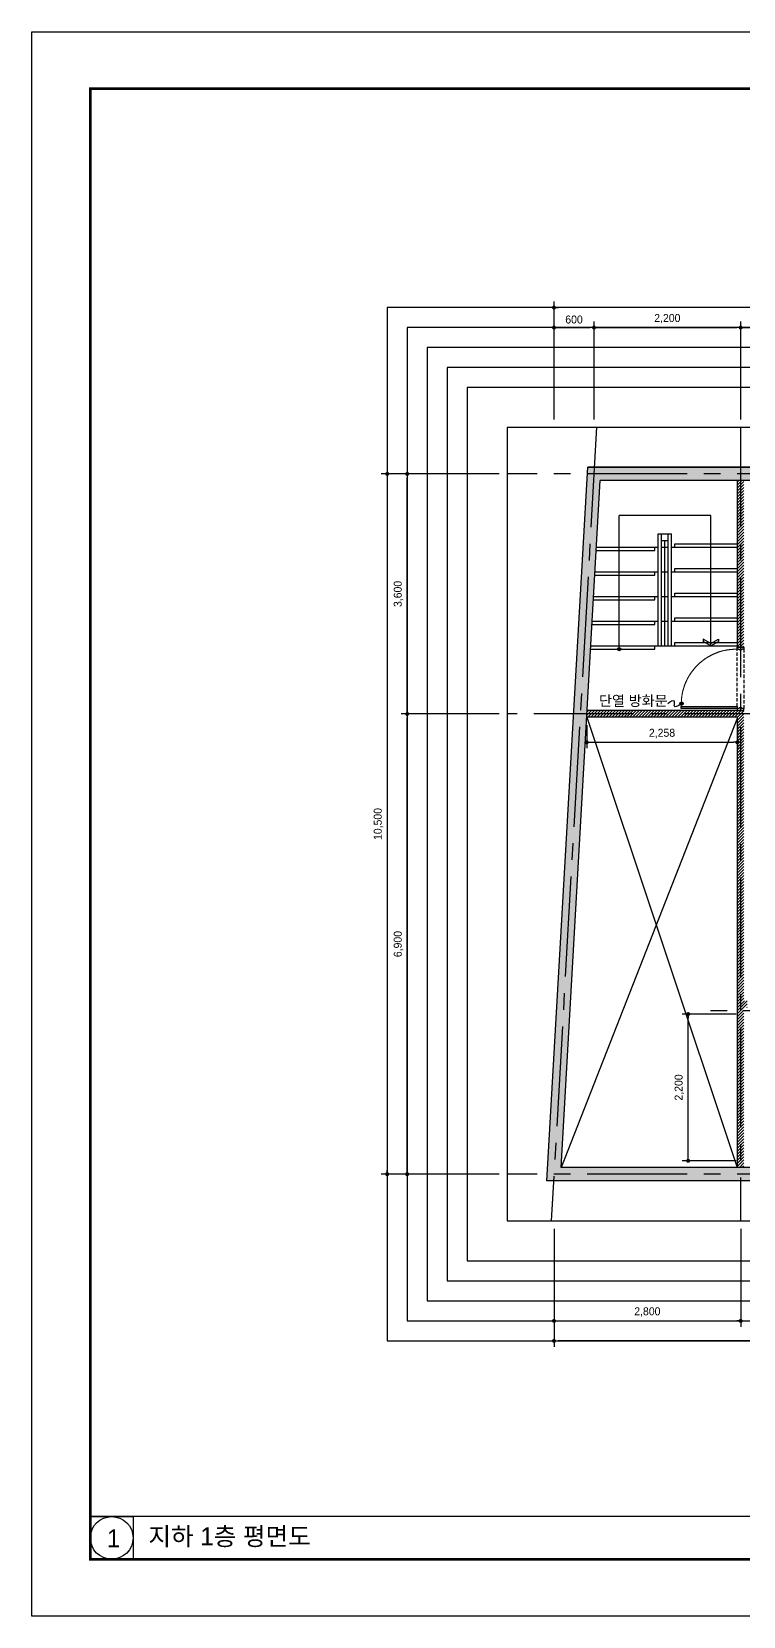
# Model space of a CAD drawing. Header units: millimetres. Extents: x -224448 to 1592092, y -164641 to 319001.
# Drawn here: x -87340 to -76665, y 146190 to 169950 of the extents above; entities that cross this region are included whole.
import ezdxf
from ezdxf.enums import TextEntityAlignment as Align

# ---------------------------------------------------------------- set-up
doc = ezdxf.new("R2010")
doc.units = ezdxf.units.MM
for name, pattern in [('CEN', [62, 60, -1, 0, -1]), ('CENTER2', [1.125, 0.75, -0.125, 0.125, -0.125]), ('HIDDEN', [9.525, 6.35, -3.175])]:
    doc.linetypes.add(name, pattern=pattern)
doc.layers.get('Defpoints').update_dxf_attribs({"color": 35})
for name, color, linetype in [('ARREA', 1, 'Continuous'), ('CORE', 7, 'Continuous'), ('DIM', 3, 'Continuous'), ('I-SYM', 4, 'Continuous'), ('I-TEXT', 7, 'Continuous'), ('I_CON', 2, 'Continuous'), ('I_DOOR', 4, 'Continuous'), ('I_FORMAT', 7, 'Continuous'), ('I_FUR', 6, 'Continuous'), ('I_HAT', 8, 'Continuous'), ('I_WALL', 3, 'Continuous')]:
    doc.layers.add(name, color=color, linetype=linetype)
doc.layers.add('I_CEN', color=1, linetype='CEN', lineweight=13)
doc.styles.add('IABU-글꼴스타일', font='')
doc.styles.add('NTOP', font='Dotum.ttf')
doc.styles.add('sim', font='')
doc.styles.get('IABU-글꼴스타일').set_extended_font_data('HY울릉도L')
doc.styles.get('sim').set_extended_font_data('Pretendard Variable Light')
doc.dimstyles.new('IABC-100 (SUB)', dxfattribs={"dimscale": 60, "dimtxt": 2, "dimasz": 1, "dimexe": 1.5, "dimexo": 2, "dimgap": 1, "dimtad": 1, "dimdec": 0, "dimdsep": 46, "dimlunit": 6, "dimtxsty": 'IABU-글꼴스타일', "dimblk": '1234_Dot', "dimcen": 1, "dimclrd": 4, "dimclre": 4, "dimclrt": 7, "dimadec": 0, "dimazin": 0, "dimtfac": 1, "dimtdec": 0, "dimtix": 1, "dimtmove": 2, "dimatfit": 3, "dimldrblk": '1234_Dot', "dimfxl": 2, "dimtolj": 1, "dimtzin": 0, "dimarcsym": 0})

# ---------------------------------------------------------------- blocks, each defined once
blk = doc.blocks.new('1234_Dot')
at = {"color": 0, "linetype": 'ByBlock', "lineweight": -2}
blk.add_line((-0.5, 0), (-1, 0), dxfattribs=at)
at = {"color": 0, "linetype": 'ByBlock', "const_width": 0.5}
blk.add_lwpolyline([(-0.25, 0, 1), (0.25, 0, 1)], format="xyb", close=True, dxfattribs=at)
blk = doc.blocks.new('*D802')
at = {"layer": 'Defpoints', "color": 0, "ltscale": 50, "transparency": 16777216}
for p in [(-77493, 155220), (-76655, 155220), (-76655, 153020)]:
    blk.add_point(p, dxfattribs=at)
at = {"layer": 'DIM', "color": 4, "lineweight": -2, "ltscale": 50, "transparency": 16777216}
for p, q in [((-76775, 155220), (-77583, 155220)), ((-77493, 153080), (-77493, 155160)), ((-76775, 153020), (-77583, 153020))]:
    blk.add_line(p, q, dxfattribs=at)
at = {"layer": 'DIM', "color": 4, "lineweight": -2, "ltscale": 50, "transparency": 16777216, "xscale": 60, "yscale": 60, "zscale": 60}
for p, rotation in [((-77493, 155220), 90), ((-77493, 153020), 270)]:
    blk.add_blockref('1234_Dot', p, dxfattribs=dict(at, rotation=rotation))
at = {"layer": 'DIM', "color": 7, "ltscale": 50, "transparency": 16777216, "insert": (-77625, 154120), "char_height": 120, "attachment_point": 5, "rotation": 90, "style": 'IABU-글꼴스타일'}
blk.add_mtext('\\A1;2,200', dxfattribs=at)
blk = doc.blocks.new('*D803')
at = {"layer": 'Defpoints', "color": 0, "ltscale": 50, "transparency": 16777216}
for p in [(-78905, 165514), (-79505, 164014), (-78905, 164014)]:
    blk.add_point(p, dxfattribs=at)
at = {"layer": 'DIM', "color": 4, "lineweight": -2, "ltscale": 50, "transparency": 16777216}
for p, q in [((-79505, 164134), (-79505, 165604)), ((-79445, 165514), (-78965, 165514)), ((-78905, 164134), (-78905, 165604))]:
    blk.add_line(p, q, dxfattribs=at)
at = {"layer": 'DIM', "color": 4, "lineweight": -2, "ltscale": 50, "transparency": 16777216, "xscale": 60, "yscale": 60, "zscale": 60, "rotation": 180}
blk.add_blockref('1234_Dot', (-79505, 165514), dxfattribs=at)
at = {"layer": 'DIM', "color": 4, "lineweight": -2, "ltscale": 50, "transparency": 16777216, "xscale": 60, "yscale": 60, "zscale": 60}
blk.add_blockref('1234_Dot', (-78905, 165514), dxfattribs=at)
at = {"layer": 'DIM', "color": 7, "ltscale": 50, "transparency": 16777216, "insert": (-79205, 165634), "char_height": 120, "attachment_point": 5, "style": 'IABU-글꼴스타일'}
blk.add_mtext('\\A1;600', dxfattribs=at)
blk = doc.blocks.new('*D804')
at = {"layer": 'Defpoints', "color": 0, "ltscale": 50, "transparency": 16777216}
for p in [(-76705, 165514), (-78905, 164014), (-76705, 164014)]:
    blk.add_point(p, dxfattribs=at)
at = {"layer": 'DIM', "color": 4, "lineweight": -2, "ltscale": 50, "transparency": 16777216}
for p, q in [((-78905, 164134), (-78905, 165604)), ((-78845, 165514), (-76765, 165514)), ((-76705, 164134), (-76705, 165604))]:
    blk.add_line(p, q, dxfattribs=at)
at = {"layer": 'DIM', "color": 4, "lineweight": -2, "ltscale": 50, "transparency": 16777216, "xscale": 60, "yscale": 60, "zscale": 60, "rotation": 180}
blk.add_blockref('1234_Dot', (-78905, 165514), dxfattribs=at)
at = {"layer": 'DIM', "color": 4, "lineweight": -2, "ltscale": 50, "transparency": 16777216, "xscale": 60, "yscale": 60, "zscale": 60}
blk.add_blockref('1234_Dot', (-76705, 165514), dxfattribs=at)
at = {"layer": 'DIM', "color": 7, "ltscale": 50, "transparency": 16777216, "insert": (-77805, 165646), "char_height": 120, "attachment_point": 5, "style": 'IABU-글꼴스타일'}
blk.add_mtext('\\A1;2,200', dxfattribs=at)
blk = doc.blocks.new('*D805')
at = {"layer": 'Defpoints', "color": 0, "ltscale": 50, "transparency": 16777216}
for p in [(-66805, 165514), (-76705, 164014), (-66805, 163963)]:
    blk.add_point(p, dxfattribs=at)
at = {"layer": 'DIM', "color": 4, "lineweight": -2, "ltscale": 50, "transparency": 16777216}
for p, q in [((-76705, 164134), (-76705, 165604)), ((-76645, 165514), (-66865, 165514)), ((-66805, 164083), (-66805, 165604))]:
    blk.add_line(p, q, dxfattribs=at)
at = {"layer": 'DIM', "color": 4, "lineweight": -2, "ltscale": 50, "transparency": 16777216, "xscale": 60, "yscale": 60, "zscale": 60, "rotation": 180}
blk.add_blockref('1234_Dot', (-76705, 165514), dxfattribs=at)
at = {"layer": 'DIM', "color": 4, "lineweight": -2, "ltscale": 50, "transparency": 16777216, "xscale": 60, "yscale": 60, "zscale": 60}
blk.add_blockref('1234_Dot', (-66805, 165514), dxfattribs=at)
at = {"layer": 'DIM', "color": 7, "ltscale": 50, "transparency": 16777216, "insert": (-71755, 165646), "char_height": 120, "attachment_point": 5, "style": 'IABU-글꼴스타일'}
blk.add_mtext('\\A1;9,900', dxfattribs=at)
blk = doc.blocks.new('*D816')
at = {"layer": 'Defpoints', "color": 0, "ltscale": 50, "transparency": 16777216}
for p in [(-79505, 165814), (-79505, 164014), (-64705, 164020)]:
    blk.add_point(p, dxfattribs=at)
at = {"layer": 'DIM', "color": 4, "lineweight": -2, "ltscale": 50, "transparency": 16777216}
for p, q in [((-79505, 164134), (-79505, 165904)), ((-64705, 164140), (-64705, 165904)), ((-64765, 165814), (-79445, 165814))]:
    blk.add_line(p, q, dxfattribs=at)
at = {"layer": 'DIM', "color": 4, "lineweight": -2, "ltscale": 50, "transparency": 16777216, "xscale": 60, "yscale": 60, "zscale": 60, "rotation": 180}
blk.add_blockref('1234_Dot', (-79505, 165814), dxfattribs=at)
at = {"layer": 'DIM', "color": 4, "lineweight": -2, "ltscale": 50, "transparency": 16777216, "xscale": 60, "yscale": 60, "zscale": 60}
blk.add_blockref('1234_Dot', (-64705, 165814), dxfattribs=at)
at = {"layer": 'DIM', "color": 7, "ltscale": 50, "transparency": 16777216, "insert": (-72105, 165946), "char_height": 120, "attachment_point": 5, "style": 'IABU-글꼴스타일'}
blk.add_mtext('\\A1;14,800', dxfattribs=at)
blk = doc.blocks.new('*D820')
at = {"layer": 'Defpoints', "color": 0, "ltscale": 50, "transparency": 16777216}
for p in [(-79505, 152120), (-76705, 152120), (-76705, 150620)]:
    blk.add_point(p, dxfattribs=at)
at = {"layer": 'DIM', "color": 4, "lineweight": -2, "ltscale": 50, "transparency": 16777216}
for p, q in [((-79505, 152000), (-79505, 150530)), ((-76705, 152000), (-76705, 150530)), ((-79445, 150620), (-76765, 150620))]:
    blk.add_line(p, q, dxfattribs=at)
at = {"layer": 'DIM', "color": 4, "lineweight": -2, "ltscale": 50, "transparency": 16777216, "xscale": 60, "yscale": 60, "zscale": 60, "rotation": 180}
blk.add_blockref('1234_Dot', (-79505, 150620), dxfattribs=at)
at = {"layer": 'DIM', "color": 4, "lineweight": -2, "ltscale": 50, "transparency": 16777216, "xscale": 60, "yscale": 60, "zscale": 60}
blk.add_blockref('1234_Dot', (-76705, 150620), dxfattribs=at)
at = {"layer": 'DIM', "color": 7, "ltscale": 50, "transparency": 16777216, "insert": (-78105, 150752), "char_height": 120, "attachment_point": 5, "style": 'IABU-글꼴스타일'}
blk.add_mtext('\\A1;2,800', dxfattribs=at)
blk = doc.blocks.new('*D809')
at = {"layer": 'Defpoints', "color": 0, "ltscale": 50, "transparency": 16777216}
for p in [(-76705, 152120), (-66805, 152120), (-66805, 150620)]:
    blk.add_point(p, dxfattribs=at)
at = {"layer": 'DIM', "color": 4, "lineweight": -2, "ltscale": 50, "transparency": 16777216}
for p, q in [((-76705, 152000), (-76705, 150530)), ((-66805, 152000), (-66805, 150530)), ((-76645, 150620), (-66865, 150620))]:
    blk.add_line(p, q, dxfattribs=at)
at = {"layer": 'DIM', "color": 4, "lineweight": -2, "ltscale": 50, "transparency": 16777216, "xscale": 60, "yscale": 60, "zscale": 60, "rotation": 180}
blk.add_blockref('1234_Dot', (-76705, 150620), dxfattribs=at)
at = {"layer": 'DIM', "color": 4, "lineweight": -2, "ltscale": 50, "transparency": 16777216, "xscale": 60, "yscale": 60, "zscale": 60}
blk.add_blockref('1234_Dot', (-66805, 150620), dxfattribs=at)
at = {"layer": 'DIM', "color": 7, "ltscale": 50, "transparency": 16777216, "insert": (-71755, 150752), "char_height": 120, "attachment_point": 5, "style": 'IABU-글꼴스타일'}
blk.add_mtext('\\A1;9,900', dxfattribs=at)
blk = doc.blocks.new('*D811')
at = {"layer": 'Defpoints', "color": 0, "ltscale": 50, "transparency": 16777216}
for p in [(-79505, 152120), (-64705, 152120), (-79505, 150320)]:
    blk.add_point(p, dxfattribs=at)
at = {"layer": 'DIM', "color": 4, "lineweight": -2, "ltscale": 50, "transparency": 16777216}
for p, q in [((-79505, 152000), (-79505, 150230)), ((-64705, 152000), (-64705, 150230)), ((-64765, 150320), (-79445, 150320))]:
    blk.add_line(p, q, dxfattribs=at)
at = {"layer": 'DIM', "color": 4, "lineweight": -2, "ltscale": 50, "transparency": 16777216, "xscale": 60, "yscale": 60, "zscale": 60, "rotation": 180}
blk.add_blockref('1234_Dot', (-79505, 150320), dxfattribs=at)
at = {"layer": 'DIM', "color": 4, "lineweight": -2, "ltscale": 50, "transparency": 16777216, "xscale": 60, "yscale": 60, "zscale": 60}
blk.add_blockref('1234_Dot', (-64705, 150320), dxfattribs=at)
at = {"layer": 'DIM', "color": 7, "ltscale": 50, "transparency": 16777216, "insert": (-72105, 150452), "char_height": 120, "attachment_point": 5, "style": 'IABU-글꼴스타일'}
blk.add_mtext('\\A1;14,800', dxfattribs=at)
blk = doc.blocks.new('*D821')
at = {"layer": 'Defpoints', "color": 0, "ltscale": 50, "transparency": 16777216}
for p in [(-81707, 159720), (-80207, 159720), (-80207, 152820)]:
    blk.add_point(p, dxfattribs=at)
at = {"layer": 'DIM', "color": 4, "lineweight": -2, "ltscale": 50, "transparency": 16777216}
for p, q in [((-80327, 159720), (-81797, 159720)), ((-81707, 152880), (-81707, 159660)), ((-80327, 152820), (-81797, 152820))]:
    blk.add_line(p, q, dxfattribs=at)
at = {"layer": 'DIM', "color": 4, "lineweight": -2, "ltscale": 50, "transparency": 16777216, "xscale": 60, "yscale": 60, "zscale": 60}
for p, rotation in [((-81707, 159720), 90), ((-81707, 152820), 270)]:
    blk.add_blockref('1234_Dot', p, dxfattribs=dict(at, rotation=rotation))
at = {"layer": 'DIM', "color": 7, "ltscale": 50, "transparency": 16777216, "insert": (-81838, 156270), "char_height": 120, "attachment_point": 5, "rotation": 90, "style": 'IABU-글꼴스타일'}
blk.add_mtext('\\A1;6,900', dxfattribs=at)
blk = doc.blocks.new('*D822')
at = {"layer": 'Defpoints', "color": 0, "ltscale": 50, "transparency": 16777216}
for p in [(-81707, 163320), (-80207, 163320), (-80207, 159720)]:
    blk.add_point(p, dxfattribs=at)
at = {"layer": 'DIM', "color": 4, "lineweight": -2, "ltscale": 50, "transparency": 16777216}
for p, q in [((-80327, 163320), (-81797, 163320)), ((-81707, 159780), (-81707, 163260)), ((-80327, 159720), (-81797, 159720))]:
    blk.add_line(p, q, dxfattribs=at)
at = {"layer": 'DIM', "color": 4, "lineweight": -2, "ltscale": 50, "transparency": 16777216, "xscale": 60, "yscale": 60, "zscale": 60}
for p, rotation in [((-81707, 163320), 90), ((-81707, 159720), 270)]:
    blk.add_blockref('1234_Dot', p, dxfattribs=dict(at, rotation=rotation))
at = {"layer": 'DIM', "color": 7, "ltscale": 50, "transparency": 16777216, "insert": (-81838, 161520), "char_height": 120, "attachment_point": 5, "rotation": 90, "style": 'IABU-글꼴스타일'}
blk.add_mtext('\\A1;3,600', dxfattribs=at)
blk = doc.blocks.new('*D823')
at = {"layer": 'Defpoints', "color": 0, "ltscale": 50, "transparency": 16777216}
for p in [(-80207, 163320), (-82007, 152820), (-80207, 152820)]:
    blk.add_point(p, dxfattribs=at)
at = {"layer": 'DIM', "color": 4, "lineweight": -2, "ltscale": 50, "transparency": 16777216}
for p, q in [((-80327, 163320), (-82097, 163320)), ((-82007, 163260), (-82007, 152880)), ((-80327, 152820), (-82097, 152820))]:
    blk.add_line(p, q, dxfattribs=at)
at = {"layer": 'DIM', "color": 4, "lineweight": -2, "ltscale": 50, "transparency": 16777216, "xscale": 60, "yscale": 60, "zscale": 60}
for p, rotation in [((-82007, 163320), 90), ((-82007, 152820), 270)]:
    blk.add_blockref('1234_Dot', p, dxfattribs=dict(at, rotation=rotation))
at = {"layer": 'DIM', "color": 7, "ltscale": 50, "transparency": 16777216, "insert": (-82138, 158070), "char_height": 120, "attachment_point": 5, "rotation": 90, "style": 'IABU-글꼴스타일'}
blk.add_mtext('\\A1;10,500', dxfattribs=at)
blk = doc.blocks.new('*D812')
at = {"layer": 'Defpoints', "color": 0, "ltscale": 50, "transparency": 16777216}
for p in [(-79014, 159670), (-76755, 159654), (-76755, 159295)]:
    blk.add_point(p, dxfattribs=at)
at = {"layer": 'DIM', "color": 4, "lineweight": -2, "ltscale": 50, "transparency": 16777216}
for p, q in [((-79014, 159550), (-79014, 159205)), ((-76755, 159534), (-76755, 159205)), ((-78954, 159295), (-76815, 159295))]:
    blk.add_line(p, q, dxfattribs=at)
at = {"layer": 'DIM', "color": 4, "lineweight": -2, "ltscale": 50, "transparency": 16777216, "xscale": 60, "yscale": 60, "zscale": 60, "rotation": 180}
blk.add_blockref('1234_Dot', (-79014, 159295), dxfattribs=at)
at = {"layer": 'DIM', "color": 4, "lineweight": -2, "ltscale": 50, "transparency": 16777216, "xscale": 60, "yscale": 60, "zscale": 60}
blk.add_blockref('1234_Dot', (-76755, 159295), dxfattribs=at)
at = {"layer": 'DIM', "color": 7, "ltscale": 50, "transparency": 16777216, "insert": (-77885, 159427), "char_height": 120, "attachment_point": 5, "style": 'IABU-글꼴스타일'}
blk.add_mtext('\\A1;2,258', dxfattribs=at)
blk = doc.blocks.new('950도어')
at = {"layer": 'I_CEN'}
blk.add_arc((-74449, 125115), 822, 88.7362, 182.6857, dxfattribs=at)
at = {"layer": 'I_DOOR'}
for points in [[(-74431, 125967), (-74331, 125967), (-74331, 125937), (-74361, 125937), (-74361, 125927), (-74401, 125927), (-74401, 125937), (-74431, 125937), (-74431, 125967)], [(-75271, 125077), (-74431, 125077), (-74431, 125047), (-75271, 125047)], [(-74431, 125017), (-74331, 125017), (-74331, 125047), (-74361, 125047), (-74361, 125057), (-74401, 125057), (-74401, 125047), (-74431, 125047), (-74431, 125017)]]:
    blk.add_lwpolyline(points, close=True, dxfattribs=at)
at = {"layer": 'I_FUR', "color": 8, "linetype": 'HIDDEN', "ltscale": 8}
for p, q in [((-74431, 125077), (-74431, 125937)), ((-74331, 125937), (-74331, 125047))]:
    blk.add_line(p, q, dxfattribs=at)
blk = doc.blocks.new('마감지시')
at = {"layer": 'I-SYM'}
blk.add_hatch(color=256, dxfattribs=at).paths.add_polyline_path([(100285, -105169, 1), (100395, -105169, 1)])
blk.add_circle((100340, -105169), 55.1, dxfattribs=at)
blk.add_open_spline([(100340, -105169), (100472, -105076), (100636, -104989), (100521, -105343), (100750, -105224), (100793, -105160)], degree=3, knots=[104.407257, 104.407257, 104.407257, 104.407257, 483.492448, 667.725925, 958.402292, 958.402292, 958.402292, 958.402292], dxfattribs=at)

msp = doc.modelspace()

# ---------------------------------------------------------------- hatches: boundary and pattern name
at = {"layer": 'I_HAT', "true_color": 0x000000}
h = msp.add_hatch(color=18, dxfattribs=at)
h.dxf.hatch_style = 1
h.paths.add_polyline_path([(-78999.891, 163420.153), (-79611.319, 152720.153), (-64605.442, 152720.153), (-64605.442, 163420.153)])
h.paths.add_polyline_path([(-64805.442, 163220.153), (-64805.442, 152920.153), (-79399.564, 152920.153), (-78810.993, 163220.153)], flags=16)
h.paths.add_polyline_path([(-77152.942, 162697.23), (-77152.942, 162271.251), (-76755.442, 162271.251), (-76755.442, 160720.153), (-76655.442, 160720.153), (-76605.442, 160720.153), (-76605.442, 163015.153), (-65150.833, 163015.153), (-65150.833, 162990.153), (-65125.833, 162990.153), (-65125.833, 159770.153), (-65150.833, 159770.153), (-65150.833, 162990.153), (-76605.442, 162990.153), (-76605.442, 160720.153), (-76655.442, 160720.153), (-76755.442, 160720.153), (-76755.442, 160741.251), (-77740.442, 160741.251), (-77940.442, 160741.251), (-77990.442, 160741.251), (-77990.442, 160691.251), (-78504.706, 160691.251, -1), (-78551.177, 160691.251, -0.414213562), (-78527.942, 160714.486), (-78527.942, 162697.23)], flags=0)
h.paths.add_polyline_path([(-77740.442, 162421.251), (-77740.442, 161481.251), (-77690.442, 161481.251), (-77690.442, 161531.251), (-77152.942, 161531.251), (-77152.942, 160791.251), (-77126.339, 160791.251), (-77038.664, 160841.87), (-77038.664, 160807.229), (-77152.942, 160741.251), (-77267.219, 160807.229), (-77267.219, 160841.87), (-77179.544, 160791.251), (-77152.942, 160791.251), (-77152.942, 161111.251), (-77740.442, 161111.251), (-77740.442, 162421.251), (-77790.442, 162421.251), (-77790.442, 161111.251), (-77890.442, 161111.251), (-77890.442, 162421.251)], flags=0)
h.paths.add_polyline_path([(-76755.442, 159670.153), (-76755.442, 152920.153), (-79013.85, 159670.153)], flags=0)
h.paths.add_polyline_path([(-65805.442, 158320.153), (-65805.442, 156970.153), (-65855.442, 156970.153), (-65855.442, 156920.153), (-66687.843, 156920.153), (-66687.843, 156970.153), (-66240.343, 156970.153), (-66354.62, 157036.131), (-66354.62, 157070.773), (-66240.343, 157004.794), (-66240.343, 157190.153), (-66687.843, 157190.153), (-66687.843, 157240.153), (-66240.343, 157240.153), (-66240.343, 157460.153), (-66687.843, 157460.153), (-66687.843, 157510.153), (-66240.343, 157510.153), (-66240.343, 157730.153), (-66687.843, 157730.153), (-66687.843, 157780.153), (-66240.343, 157780.153), (-66240.343, 158000.153), (-66687.843, 158000.153), (-66687.843, 158050.153), (-66240.343, 158050.153), (-66240.343, 158270.153), (-66687.843, 158270.153), (-66687.843, 158320.153)], flags=0)
at = {"layer": 'I_HAT', "transparency": 33554687}
h = msp.add_hatch(dxfattribs=at)
h.set_pattern_fill('ANSI31', color=256, scale=10)
h.set_pattern_definition([(45, (-3808.497, 109253.17), (-22.45064, 22.45064), [])])
h.paths.add_polyline_path([(-76655.442, 163220.153), (-76755.442, 163220.153), (-76755.442, 160720.153), (-76655.442, 160720.153)])
at = {"layer": 'I_HAT'}
h = msp.add_hatch(dxfattribs=at)
h.set_pattern_fill('ANSI31', color=256, scale=10)
h.set_pattern_definition([(45, (0, 10166.584), (-22.4506403, 22.4506403), [])])
h.paths.add_polyline_path([(-76705.442, 159720.153), (-79010.993, 159720.153), (-79013.85, 159670.153), (-76755.442, 159670.153), (-76755.442, 155370.153), (-76705.442, 155370.153)])
h.paths.add_polyline_path([(-76655.442, 159720.153), (-76705.442, 159720.153), (-76705.442, 155370.153), (-76605.442, 155370.153), (-76605.442, 155420.153), (-76655.442, 155420.153)])
h.paths.add_polyline_path([(-76705.442, 159770.153), (-76755.442, 159770.153), (-79008.136, 159770.153), (-79010.993, 159720.153), (-76705.442, 159720.153)])
h.paths.add_polyline_path([(-76655.442, 159770.153), (-76705.442, 159770.153), (-76705.442, 159720.153), (-76655.442, 159720.153)])
h.paths.add_polyline_path([(-76655.442, 155320.153), (-76605.442, 155320.153), (-76605.442, 155370.153), (-76705.442, 155370.153), (-76705.442, 152920.153), (-76655.442, 152920.153)])
h.paths.add_polyline_path([(-76705.442, 155370.153), (-76755.442, 155370.153), (-76755.442, 152920.153), (-76705.442, 152920.153)])
h.paths.add_polyline_path([(-69455.42, 153345.567), (-68915.42, 153345.567), (-68915.42, 153548.424), (-69455.42, 153548.424)], flags=9)
h.paths.add_polyline_path([(-71615.757, 154558.18), (-70972.626, 154558.18), (-70972.626, 154805.465), (-71615.757, 154805.465)], flags=9)
h.paths.add_polyline_path([(-71527.301, 158607.926), (-70776.982, 158607.926), (-70776.982, 158896.426), (-71527.301, 158896.426)], flags=9)
h.paths.add_polyline_path([(-73293.51, 157247.297), (-70879.022, 157247.297), (-70879.022, 157545.415), (-73293.51, 157545.415)], flags=9)
h.paths.add_polyline_path([(-73267.066, 157504.847), (-70729.23, 157504.847), (-70729.23, 157794.447), (-73267.066, 157794.447)], flags=9)
h.paths.add_polyline_path([(-73314.507, 157738.679), (-72305.535, 157738.679), (-72305.535, 158036.797), (-73314.507, 158036.797)], flags=9)
h.paths.add_polyline_path([(-73281.288, 157936.679), (-68225.49, 157936.679), (-68225.49, 158234.797), (-73281.288, 158234.797)], flags=9)
h.paths.add_polyline_path([(-65871.087, 154487.98), (-65229.54, 154487.98), (-65229.54, 154776.48), (-65871.087, 154776.48)], flags=9)
h.paths.add_polyline_path([(-66448.481, 154177.492), (-65257.669, 154177.492), (-65257.669, 154550.195), (-66448.481, 154550.195)], flags=9)
h.paths.add_polyline_path([(-75492.257, 161766.192), (-73283.875, 161766.192), (-73283.875, 162626.982), (-75492.257, 162626.982)], flags=9)
h.paths.add_polyline_path([(-72002.308, 154219.686), (-71356.902, 154219.686), (-71356.902, 154592.389), (-72002.308, 154592.389)], flags=9)
h.paths.add_polyline_path([(-72550.64, 158293.179), (-70814.422, 158293.179), (-70814.422, 158665.882), (-72550.64, 158665.882)], flags=9)

# ---------------------------------------------------------------- linework, layer by layer
at = {"color": 2}
msp.add_line((-78999.891, 163420.153), (-64605.442, 163420.153), dxfattribs=at)
at = {"layer": 'ARREA', "color": 1, "linetype": 'CENTER2', "ltscale": 2000}
for p, q in [((-78865.442, 164020.153), (-79545.442, 152120.153)), ((-76705.442, 164020.153), (-76705.442, 152120.153)), ((-64005.442, 163320.153), (-80206.584, 163320.153)), ((-76055.442, 159720.153), (-80206.584, 159720.153)), ((-66155.442, 155270.153), (-77355.442, 155270.153)), ((-64005.442, 152820.153), (-80206.584, 152820.153))]:
    msp.add_line(p, q, dxfattribs=at)
at = {"layer": 'CORE', "color": 1}
for p, q in [((-78527.942, 160691.251), (-78527.942, 162697.23)), ((-77152.942, 162697.23), (-78527.942, 162697.23)), ((-77152.942, 161481.251), (-77152.942, 162697.23)), ((-78870.93, 162171.251), (-77990.442, 162171.251)), ((-77990.442, 162171.251), (-77990.442, 162221.251)), ((-77690.442, 162271.251), (-76755.442, 162271.251)), ((-77690.442, 162221.251), (-77690.442, 162271.251)), ((-77990.442, 161801.251), (-77990.442, 161851.251)), ((-77690.442, 161901.251), (-76755.442, 161901.251)), ((-77690.442, 161851.251), (-77690.442, 161901.251)), ((-78892.073, 161801.251), (-77990.442, 161801.251)), ((-77152.942, 160741.251), (-77152.942, 161637.828)), ((-78913.216, 161431.251), (-77990.442, 161431.251)), ((-77990.442, 161431.251), (-77990.442, 161481.251)), ((-77690.442, 161531.251), (-76755.442, 161531.251)), ((-77690.442, 161481.251), (-77690.442, 161531.251)), ((-77990.442, 161061.251), (-77990.442, 161111.251)), ((-77690.442, 161161.251), (-76755.442, 161161.251)), ((-77690.442, 161111.251), (-77690.442, 161161.251)), ((-78934.359, 161061.251), (-77990.442, 161061.251)), ((-78955.502, 160691.251), (-77990.442, 160691.251)), ((-77990.442, 160691.251), (-77990.442, 160741.251)), ((-77690.442, 160791.251), (-76755.442, 160791.251)), ((-77690.442, 160741.251), (-77690.442, 160791.251))]:
    msp.add_line(p, q, dxfattribs=at)
at = {"layer": 'CORE'}
for p, q in [((-77940.442, 160741.251), (-77940.442, 162421.251)), ((-77940.442, 162421.251), (-77740.442, 162421.251)), ((-77890.442, 160741.251), (-77890.442, 162421.251)), ((-77890.442, 162421.251), (-77790.442, 162421.251)), ((-77890.442, 162321.251), (-77790.442, 162321.251)), ((-77840.442, 160741.251), (-77840.442, 162321.251)), ((-77790.442, 160741.251), (-77790.442, 162421.251)), ((-77740.442, 160741.251), (-77740.442, 162421.251)), ((-78868.073, 162221.251), (-77940.442, 162221.251)), ((-77890.442, 162221.251), (-77790.442, 162221.251)), ((-77740.442, 162221.251), (-76755.442, 162221.251)), ((-78889.216, 161851.251), (-77940.442, 161851.251)), ((-77890.442, 161851.251), (-77790.442, 161851.251)), ((-77740.442, 161851.251), (-76755.442, 161851.251)), ((-78910.359, 161481.251), (-77940.442, 161481.251)), ((-77890.442, 161481.251), (-77790.442, 161481.251)), ((-77740.442, 161481.251), (-76755.442, 161481.251)), ((-78931.502, 161111.251), (-77940.442, 161111.251)), ((-77890.442, 161111.251), (-77790.442, 161111.251)), ((-77740.442, 161111.251), (-76755.442, 161111.251)), ((-78952.645, 160741.251), (-77940.442, 160741.251)), ((-77940.442, 160741.251), (-77740.442, 160741.251)), ((-77740.442, 160741.251), (-76755.442, 160741.251)), ((-77152.942, 160775.892), (-77267.219, 160841.87)), ((-77267.219, 160841.87), (-77267.219, 160807.229)), ((-77152.942, 160741.251), (-77267.219, 160807.229)), ((-77152.942, 160775.892), (-77038.664, 160841.87)), ((-77152.942, 160741.251), (-77038.664, 160807.229)), ((-77038.664, 160841.87), (-77038.664, 160807.229))]:
    msp.add_line(p, q, dxfattribs=at)
msp.add_circle((-78527.942, 160691.251), 23.235, dxfattribs=at)
at = {"layer": 'Defpoints'}
for points in [[(-87340, 169950.153), (-53740, 169950.153), (-53740, 146190.153), (-87340, 146190.153)], [(-62205.442, 165814.22), (-82006.584, 165814.22), (-82006.584, 150320.153), (-62205.442, 150320.153)], [(-62505.442, 165514.22), (-81706.584, 165514.22), (-81706.584, 150620.153), (-62505.442, 150620.153)], [(-62805.442, 165214.22), (-81406.584, 165214.22), (-81406.584, 150920.153), (-62805.442, 150920.153)], [(-63105.442, 164914.22), (-81106.584, 164914.22), (-81106.584, 151220.153), (-63105.442, 151220.153)], [(-63405.442, 164614.22), (-80806.584, 164614.22), (-80806.584, 151520.153), (-63405.442, 151520.153)], [(-64005.442, 164014.22), (-80206.584, 164014.22), (-80206.584, 152120.153), (-64005.442, 152120.153)]]:
    msp.add_lwpolyline(points, close=True, dxfattribs=at)
at = {"layer": 'I_CON'}
for p, q in [((-79611.319, 152720.153), (-78999.891, 163420.153)), ((-64605.442, 163420.153), (-78999.891, 163420.153)), ((-79399.564, 152920.153), (-78810.993, 163220.153)), ((-64805.442, 163220.153), (-78810.993, 163220.153)), ((-64805.442, 152920.153), (-79399.564, 152920.153)), ((-64605.442, 152720.153), (-79611.319, 152720.153))]:
    msp.add_line(p, q, dxfattribs=at)
at = {"layer": 'I_FORMAT'}
msp.add_line((-57752.025, 147685.353), (-86460, 147685.353), dxfattribs=at)
at = {"layer": 'I_FORMAT', "const_width": 40.174}
msp.add_lwpolyline([(-57752.025, 147045.353), (-86460, 147045.353), (-86460, 169094.953), (-57752.025, 169094.953)], dxfattribs=at)
at = {"layer": 'I_FORMAT'}
msp.add_lwpolyline([(-86460, 147685.353), (-85820, 147685.353), (-85820, 147045.353), (-86460, 147045.353)], close=True, dxfattribs=at)
msp.add_circle((-86140, 147365.353), 320, dxfattribs=at)
at = {"layer": 'I_HAT'}
for p, q in [((-79013.85, 159670.153), (-76755.442, 152920.153)), ((-76755.442, 159653.887), (-79399.564, 152920.153))]:
    msp.add_line(p, q, dxfattribs=at)
at = {"layer": 'I_WALL'}
for p, q in [((-76755.442, 163220.153), (-76755.442, 160720.153)), ((-76655.442, 160720.153), (-76755.442, 160720.153)), ((-76755.442, 159670.153), (-79013.85, 159670.153)), ((-79005.279, 159820.153), (-79008.136, 159820.153)), ((-76655.442, 159770.153), (-79008.136, 159770.153)), ((-76755.442, 159820.153), (-76755.442, 159770.153)), ((-76755.442, 159670.153), (-76755.442, 152920.153))]:
    msp.add_line(p, q, dxfattribs=at)

# ---------------------------------------------------------------- block references
msp.add_blockref('950도어', (-2324.884, 34753.639))
at = {"layer": 'I-SYM', "color": 9, "linetype": 'Continuous', "ltscale": 0.5, "xscale": 0.4499995898310166, "yscale": 0.4499995898310166, "zscale": 0.4499995897611674, "rotation": 180}
msp.add_blockref('마감지시', (-32438.446, 112549.72), dxfattribs=at)

# ---------------------------------------------------------------- texts
at = {"char_height": 270, "width": 5910.6775, "attachment_point": 5, "style": 'sim'}
for s, insert in [('\\pxql;지하 1층 평면도', (-82632.901, 147374.466)), ('\\pxql;1', (-83256.988, 147358.466))]:
    msp.add_mtext(s, dxfattribs=dict(at, insert=insert))
at = {"layer": 'I-TEXT', "color": 0, "style": 'NTOP'}
msp.add_text('단열 방화문', height=155, dxfattribs=at).set_placement((-78315.614, 159917.663), align=Align.MIDDLE_CENTER)

# ---------------------------------------------------------------- dimensions: what is measured, and where the dimension line sits
at = {"layer": 'DIM', "ltscale": 50}
for base, p1, p2, picture, middle in [((-79505.442, 165814.22), (-64705.442, 164020.153), (-79505.442, 164014.22), '*D816', (-72105.442, 165945.649)), ((-78905.442, 165514.22), (-79505.442, 164014.22), (-78905.442, 164014.22), '*D803', (-79205.442, 165634.22)), ((-76705.442, 165514.22), (-78905.442, 164014.22), (-76705.442, 164014.22), '*D804', (-77805.442, 165645.649)), ((-66805.442, 165514.22), (-76705.442, 164014.22), (-66805.442, 163963.056), '*D805', (-71755.442, 165645.649)), ((-76755.442, 159295.346), (-79013.85, 159670.153), (-76755.442, 159653.887), '*D812', (-77884.646, 159426.774)), ((-76705.442, 150620.153), (-79505.442, 152120.153), (-76705.442, 152120.153), '*D820', (-78105.442, 150751.582)), ((-79505.442, 150320.153), (-64705.442, 152120.153), (-79505.442, 152120.153), '*D811', (-72105.442, 150451.582)), ((-66805.442, 150620.153), (-76705.442, 152120.153), (-66805.442, 152120.153), '*D809', (-71755.442, 150751.582))]:
    dim = msp.add_linear_dim(base=base, p1=p1, p2=p2, dimstyle='IABC-100 (SUB)', dxfattribs=at)
    dim.commit()
    dim.dimension.update_dxf_attribs({"geometry": picture, "text_midpoint": middle})
for base, p1, p2, picture, middle in [((-82006.584, 152820.153), (-80206.584, 163320.153), (-80206.584, 152820.153), '*D823', (-82138.012, 158070.153)), ((-81706.584, 163320.153), (-80206.584, 159720.153), (-80206.584, 163320.153), '*D822', (-81838.012, 161520.153)), ((-81706.584, 159720.153), (-80206.584, 152820.153), (-80206.584, 159720.153), '*D821', (-81838.012, 156270.153)), ((-77493.208, 155220.153), (-76655.442, 153020.153), (-76655.442, 155220.153), '*D802', (-77624.637, 154120.153))]:
    dim = msp.add_linear_dim(base=base, p1=p1, p2=p2, angle=90, dimstyle='IABC-100 (SUB)', dxfattribs=at)
    dim.commit()
    dim.dimension.update_dxf_attribs({"geometry": picture, "text_midpoint": middle})

doc.saveas('drawing.dxf')
